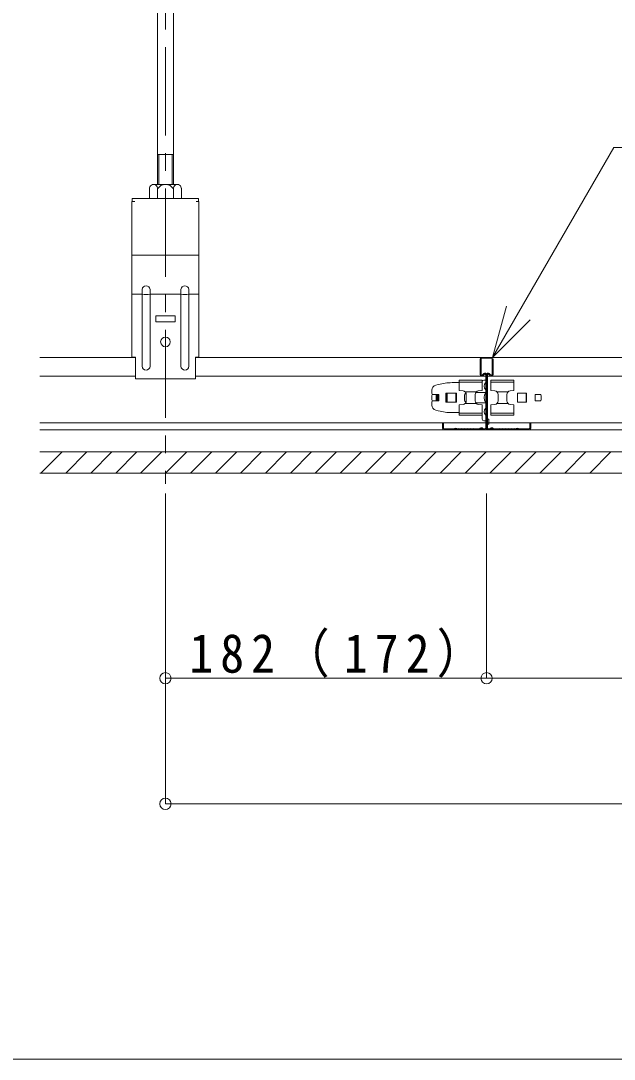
# Model space of a CAD drawing. Units: millimetres at full size, sheet at 1:10; details may follow other scales. Extents: x -2077 to 2023, y -1433 to 1417.
# Drawn here: x -265 to 72, y 57 to 645 of the extents above; entities that cross this region are included whole.
import ezdxf

# ---------------------------------------------------------------- set-up
doc = ezdxf.new("R2010")
doc.units = ezdxf.units.MM
doc.header["$LTSCALE"] = 10
doc.linetypes.add('CHAIN1', pattern=[8, 5, -1, 1, -1])
for name, color, linetype, lineweight in [('1-0_断面', 7, 'Continuous', 9), ('1-1_寸法', 7, 'Continuous', 9), ('1-2_文字', 7, 'Continuous', 9), ('1-3_ＤＨクロス', 7, 'Continuous', 9), ('F-1_レイアウト', 7, 'Continuous', 9)]:
    doc.layers.add(name, color=color, linetype=linetype, lineweight=lineweight)
doc.styles.add('ＭＳ ゴシック', font='')
doc.styles.get('ＭＳ ゴシック').set_extended_font_data('MS Gothic')

msp = doc.modelspace()

# ---------------------------------------------------------------- linework, layer by layer
at = {"layer": '1-0_断面', "color": 4, "linetype": 'CHAIN1'}
msp.add_line((-182.65, 1270.18), (-182.65, 382.88), dxfattribs=at)
at = {"layer": '1-0_断面'}
for p, q in [((-187.15, 569.46), (-187.15, 704.46)), ((-178.15, 569.46), (-178.15, 704.46)), ((-186.35, 569.46), (-186.35, 552.46)), ((-178.95, 569.46), (-178.15, 569.46)), ((-178.95, 569.46), (-178.95, 552.46)), ((-178.15, 569.46), (-178.15, 552.46)), ((-191.65, 550.44), (-191.65, 544.46)), ((-189.4, 552.46), (-175.9, 552.46)), ((-187.15, 549.96), (-187.15, 544.46)), ((-178.15, 549.96), (-178.15, 544.46)), ((-173.65, 550.44), (-173.65, 544.46)), ((-200.05, 542.86), (-201.65, 542.86)), ((-201.65, 542.86), (-201.65, 454.66)), ((-201.45, 542.86), (-201.45, 544.46)), ((-201.45, 544.46), (-163.85, 544.46)), ((-163.65, 542.86), (-165.25, 542.86)), ((-163.85, 542.86), (-163.85, 544.46)), ((-163.65, 542.86), (-163.65, 454.66)), ((-201.65, 512.46), (-163.65, 512.46)), ((-195.9, 490.23), (-201.65, 490.23)), ((-195.9, 493.01), (-195.9, 449.51)), ((-191.4, 493.01), (-191.4, 449.51)), ((-173.9, 490.23), (-191.4, 490.23)), ((-173.9, 493.01), (-173.9, 449.51)), ((-169.4, 493.01), (-169.4, 449.51)), ((-169.4, 490.23), (-163.65, 490.23)), ((-188.15, 478.06), (-188.15, 474.56)), ((-177.15, 478.06), (-188.15, 478.06)), ((-177.15, 474.56), (-177.15, 478.06)), ((-188.15, 474.56), (-177.15, 474.56)), ((-253.81, 454.46), (-199.65, 454.46)), ((-201.65, 454.66), (-199.65, 454.66)), ((-199.65, 454.66), (-199.65, 442.26)), ((-165.65, 454.66), (-163.65, 454.66)), ((-165.65, 454.66), (-165.65, 442.26)), ((-165.65, 454.46), (604.33, 454.46)), ((-253.81, 443.86), (-199.65, 443.86)), ((-199.65, 442.26), (-165.65, 442.26)), ((-165.65, 443.86), (604.33, 443.86)), ((-16.15, 435.66), (-16.15, 441.49)), ((-3.15, 441.49), (-16.15, 441.49)), ((-3.15, 435.66), (-3.15, 441.49)), ((-2.15, 441.66), (-1.15, 441.66)), ((1.85, 441.49), (1.85, 435.66)), ((1.85, 441.49), (14.85, 441.49)), ((-31.65, 435.86), (-31.65, 434.26)), ((-29.42, 438.76), (-28, 439.14)), ((-20.23, 440.16), (-16.15, 440.16)), ((-3.15, 440.46), (-16.15, 440.46)), ((-16.15, 435.66), (-13.97, 435.47)), ((-3.15, 435.66), (-5.32, 435.47)), ((1.85, 440.46), (14.85, 440.46)), ((1.85, 435.66), (4.03, 435.47)), ((-31.65, 432.91), (-31.65, 430.41)), ((-31.15, 433.41), (-28.15, 433.41)), ((-31.15, 429.91), (-28.15, 429.91)), ((-30.85, 433.46), (-27.65, 433.46)), ((-30.85, 429.86), (-27.65, 429.86)), ((-29.15, 433.41), (-29.15, 429.91)), ((-28.65, 433.41), (-28.65, 429.91)), ((-28.15, 433.41), (-28.15, 429.91)), ((-27.65, 433.46), (-27.65, 429.86)), ((-23.75, 434.21), (-23.25, 434.21)), ((-23.75, 429.11), (-23.75, 434.21)), ((-23.25, 434.21), (-23.25, 429.11)), ((-17.75, 434.21), (-23.25, 434.21)), ((-23.25, 434.16), (-23.25, 429.16)), ((-18.15, 434.16), (-23.25, 434.16)), ((-23.03, 434.16), (-23.03, 429.16)), ((-18.15, 429.16), (-18.15, 434.16)), ((-17.75, 429.11), (-17.75, 434.21)), ((-13.15, 432.66), (-13.15, 430.66)), ((-6.52, 434.94), (-12.78, 434.94)), ((-12.15, 433.48), (-12.15, 429.85)), ((-7.15, 433.48), (-7.15, 429.85)), ((-6.76, 434.66), (-1.15, 434.66)), ((5.22, 434.94), (11.48, 434.94)), ((5.85, 433.48), (5.85, 429.85)), ((10.85, 433.48), (10.85, 429.85)), ((16.85, 429.16), (16.85, 434.16)), ((16.85, 434.16), (21.96, 434.16)), ((21.74, 434.16), (21.74, 429.16)), ((21.85, 434.16), (21.85, 429.16)), ((21.96, 434.16), (21.96, 429.16)), ((29.85, 433.41), (26.85, 433.41)), ((26.85, 433.41), (26.85, 429.91)), ((29.85, 429.91), (26.85, 429.91)), ((30.35, 432.91), (30.35, 430.41)), ((-31.65, 427.46), (-31.65, 429.06)), ((-29.42, 424.57), (-28, 424.18)), ((-23.25, 429.11), (-23.75, 429.11)), ((-23.25, 429.16), (-18.15, 429.16)), ((-23.25, 429.11), (-17.75, 429.11)), ((-16.15, 427.66), (-13.97, 427.85)), ((-16.15, 427.66), (-16.15, 421.83)), ((-6.52, 428.39), (-12.78, 428.39)), ((-6.76, 428.66), (-1.15, 428.66)), ((-3.15, 427.66), (-5.32, 427.85)), ((-3.15, 427.66), (-3.15, 421.83)), ((1.85, 427.66), (4.03, 427.85)), ((1.85, 427.66), (1.85, 421.83)), ((5.22, 428.39), (11.48, 428.39)), ((21.96, 429.16), (16.85, 429.16)), ((-20.23, 423.16), (-16.15, 423.16)), ((-3.15, 422.86), (-16.15, 422.86)), ((-3.15, 421.83), (-16.15, 421.83)), ((-3.15, 423.16), (-3.15, 419.46)), ((-2.15, 418.46), (-1.15, 418.46)), ((-1.15, 419.56), (0.55, 419.56)), ((1.85, 422.86), (14.85, 422.86)), ((1.85, 421.83), (14.85, 421.83)), ((-253.81, 417.46), (726.85, 417.46)), ((-253.81, 413.46), (727.35, 413.46)), ((-253.81, 400.96), (1689.45, 400.96)), ((-253.29, 388.96), (-241.29, 400.96)), ((-239.14, 388.96), (-227.14, 400.96)), ((-225, 388.96), (-213, 400.96)), ((-210.86, 388.96), (-198.86, 400.96)), ((-196.72, 388.96), (-184.72, 400.96)), ((-182.58, 388.96), (-170.58, 400.96)), ((-168.43, 388.96), (-156.43, 400.96)), ((-154.29, 388.96), (-142.29, 400.96)), ((-140.15, 388.96), (-128.15, 400.96)), ((-126.01, 388.96), (-114.01, 400.96)), ((-111.87, 388.96), (-99.87, 400.96)), ((-97.72, 388.96), (-85.72, 400.96)), ((-83.58, 388.96), (-71.58, 400.96)), ((-69.44, 388.96), (-57.44, 400.96)), ((-55.3, 388.96), (-43.3, 400.96)), ((-41.15, 388.96), (-29.15, 400.96)), ((-27.01, 388.96), (-15.01, 400.96)), ((-12.87, 388.96), (-0.87, 400.96)), ((1.27, 388.96), (13.27, 400.96)), ((15.41, 388.96), (27.41, 400.96)), ((29.56, 388.96), (41.56, 400.96)), ((43.7, 388.96), (55.7, 400.96)), ((57.84, 388.96), (69.84, 400.96)), ((-253.81, 388.96), (1689.45, 388.96))]:
    msp.add_line(p, q, dxfattribs=at)
for points in [[(-178.95, 569.46), (-187.15, 569.46), (-187.15, 552.46)], [(14.85, 441.49), (14.85, 435.66), (12.68, 435.47)], [(14.85, 421.83), (14.85, 427.66), (12.68, 427.85)], [(-1.15, 416.56), (0.55, 416.56), (0.55, 419.56)]]:
    msp.add_lwpolyline(points, dxfattribs=at)
msp.add_circle((-182.65, 463.26), 2.75, dxfattribs=at)
for centre, radius, start, end in [((-189.4, 550.2), 2.26, 353.97442, 186.02558), ((-182.65, 547.16), 5.3, 31.89079, 148.10921), ((-175.9, 550.2), 2.26, 353.97442, 186.02558), ((-193.65, 492.75), 2.27, 6.73292, 173.26708), ((-171.65, 492.75), 2.27, 6.73292, 173.26708), ((-193.65, 507.09), 17, 262.39609, 277.60391), ((-171.65, 507.09), 17, 262.39609, 277.60391), ((-193.65, 449.51), 2.25, 180, 0), ((-171.65, 449.51), 2.25, 180, 0), ((-2.15, 440.66), 1, 90, 180), ((-28.65, 435.86), 3, 105, 180), ((-20.23, 410.16), 30, 90, 105), ((-14.15, 433.48), 2, 0, 85), ((-5.15, 433.48), 2, 95, 180), ((0.95, 438.16), 2.9, 136.39718, 223.60282), ((3.85, 433.48), 2, 0, 85), ((12.85, 433.48), 2, 95, 180), ((-30.85, 434.26), 0.8, 180, 270), ((-31.15, 432.91), 0.5, 90, 180), ((-31.15, 430.41), 0.5, 180, 270), ((-30.85, 429.06), 0.8, 90, 180), ((-14.15, 429.85), 2, 275, 0), ((-11.15, 432.66), 2, 125.77673, 180), ((-11.15, 430.66), 2, 180, 234.22327), ((-5.15, 429.85), 2, 180, 265), ((4.08, 431.66), 6.03, 150.13717, 209.86283), ((3.85, 429.85), 2, 275, 0), ((12.85, 429.85), 2, 180, 265), ((29.85, 432.91), 0.5, 0, 90), ((29.85, 430.41), 0.5, 270, 0), ((-28.65, 427.46), 3, 180, 255), ((-20.23, 453.16), 30, 255, 270), ((0.95, 423.66), 2.9, 136.39718, 223.60282), ((-2.15, 419.46), 1, 180, 270)]:
    msp.add_arc(centre, radius, start, end, dxfattribs=at)
at = {"layer": '1-1_寸法'}
for p, q in [((-182.65, 272.68), (-182.65, 377.32)), ((-0.65, 272.68), (-0.65, 377.32)), ((-182.65, 201.51), (-182.65, 272.68)), ((-182.65, 272.68), (-0.65, 272.68)), ((-0.65, 272.68), (363.35, 272.68)), ((-182.65, 201.51), (727.35, 201.51))]:
    msp.add_line(p, q, dxfattribs=at)
for centre in [(-182.65, 272.68), (-0.65, 272.68), (-182.65, 201.51)]:
    msp.add_circle(centre, 3.19, dxfattribs=at)
at = {"layer": '1-2_文字'}
for p, q in [((71.46, 573.4), (2.8, 454.46)), ((71.46, 573.4), (195.8, 573.4)), ((2.8, 454.46), (10.56, 483.44)), ((2.8, 454.46), (24.01, 475.68))]:
    msp.add_line(p, q, dxfattribs=at)
at = {"layer": '1-3_ＤＨクロス'}
for p, q in [((-4.3, 453.46), (-4.3, 444.86)), ((-3.8, 444.86), (-3.8, 453.46)), ((-3.3, 454.46), (2, 454.46)), ((-3.3, 453.96), (2, 453.96)), ((2.5, 444.86), (2.5, 453.46)), ((3, 453.46), (3, 444.86)), ((-2.92, 444.53), (-2.18, 445.27)), ((-2.59, 444.16), (-1.83, 444.92)), ((-1.15, 444.63), (-1.15, 414.46)), ((-0.65, 444.63), (-0.65, 414.46)), ((-0.65, 443.6), (-0.65, 414.46)), ((-0.15, 444.63), (-0.15, 414.46)), ((1.3, 444.16), (0.54, 444.92)), ((1.63, 444.53), (0.89, 445.27)), ((-25.65, 417.46), (-25.15, 417.46)), ((-25.65, 414.46), (-25.65, 417.46)), ((-25.15, 417.46), (-25.15, 414.46)), ((-24.65, 413.96), (-18.92, 413.96)), ((-24.65, 413.46), (-18.92, 413.46)), ((-18.64, 414.16), (-18.78, 414.02)), ((-18.29, 413.8), (-18.42, 413.67)), ((-18, 413.8), (-17.87, 413.67)), ((-17.51, 414.02), (-17.65, 414.16)), ((-17.21, 413.96), (-17.37, 413.96)), ((-17.21, 413.46), (-17.37, 413.46)), ((-16.08, 413.96), (-15.51, 413.96)), ((-16.08, 413.46), (-15.51, 413.46)), ((-14.38, 413.96), (-13.81, 413.96)), ((-13.81, 413.46), (-14.38, 413.46)), ((-12.68, 413.96), (-12.11, 413.96)), ((-12.11, 413.46), (-12.68, 413.46)), ((-10.98, 413.96), (-10.41, 413.96)), ((-10.98, 413.46), (-10.41, 413.46)), ((-9.28, 413.96), (-8.71, 413.96)), ((-8.71, 413.46), (-9.28, 413.46)), ((-4.7, 413.96), (-7.58, 413.96)), ((-7.58, 413.46), (-4.71, 413.46)), ((-4.39, 414.11), (-4.23, 414.29)), ((-3.85, 413.97), (-4.01, 413.78)), ((-3.24, 413.97), (-3.08, 413.78)), ((-2.7, 414.11), (-2.86, 414.29)), ((-1.65, 413.96), (-2.39, 413.96)), ((-2.39, 413.46), (-1.65, 413.46)), ((0.35, 413.96), (1.1, 413.96)), ((1.1, 413.46), (0.35, 413.46)), ((1.41, 414.11), (1.57, 414.29)), ((1.95, 413.97), (1.79, 413.78)), ((2.56, 413.97), (2.72, 413.78)), ((3.1, 414.11), (2.94, 414.29)), ((3.41, 413.96), (6.29, 413.96)), ((6.29, 413.46), (3.42, 413.46)), ((7.99, 413.96), (7.42, 413.96)), ((7.42, 413.46), (7.99, 413.46)), ((9.69, 413.96), (9.12, 413.96)), ((9.12, 413.46), (9.69, 413.46)), ((11.39, 413.96), (10.82, 413.96)), ((10.82, 413.46), (11.39, 413.46)), ((13.09, 413.96), (12.52, 413.96)), ((12.52, 413.46), (13.09, 413.46)), ((14.79, 413.96), (14.22, 413.96)), ((14.22, 413.46), (14.79, 413.46)), ((15.92, 413.96), (16.08, 413.96)), ((15.92, 413.46), (16.08, 413.46)), ((16.22, 414.02), (16.36, 414.16)), ((16.71, 413.8), (16.58, 413.67)), ((17, 413.8), (17.13, 413.67)), ((17.35, 414.16), (17.49, 414.02)), ((23.35, 413.96), (17.63, 413.96)), ((23.35, 413.46), (17.63, 413.46)), ((24.35, 417.46), (23.85, 417.46)), ((23.85, 417.46), (23.85, 414.46)), ((24.35, 414.46), (24.35, 417.46))]:
    msp.add_line(p, q, dxfattribs=at)
for centre, radius, start, end in [((-3.3, 453.46), 1, 90, 180), ((-3.3, 453.46), 0.5, 90, 180), ((2, 453.46), 1, 0, 90), ((2, 453.46), 0.5, 0, 90), ((-3.3, 444.86), 1, 180, 315), ((-3.3, 444.86), 0.5, 180, 317.84797), ((-1.55, 444.63), 0.9, 0, 135), ((-1.55, 444.63), 0.4, 0, 135), ((0.25, 444.63), 0.9, 45, 180), ((0.25, 444.63), 0.4, 45, 180), ((2, 444.86), 1, 225, 0), ((2, 444.86), 0.5, 222.15203, 0), ((-24.65, 414.46), 1, 180, 270), ((-24.65, 414.46), 0.5, 180, 270), ((-18.92, 414.16), 0.2, 270, 315), ((-18.92, 414.16), 0.7, 270, 315), ((-18.15, 413.66), 0.7, 45, 135), ((-18.15, 413.66), 0.2, 45, 135), ((-17.37, 414.16), 0.7, 225, 270), ((-17.37, 414.16), 0.2, 225, 270), ((-17.21, 414.16), 0.2, 270, 308.94244), ((-17.21, 414.16), 0.7, 270, 308.94244), ((-16.65, 413.46), 0.7, 51.05756, 128.94244), ((-16.65, 413.46), 0.2, 53.1301, 128.94244), ((-16.08, 414.16), 0.7, 231.05756, 270), ((-16.08, 414.16), 0.2, 231.05756, 270), ((-15.51, 414.16), 0.2, 270, 308.94244), ((-15.51, 414.16), 0.7, 270, 308.94244), ((-14.95, 413.46), 0.7, 51.05756, 128.94244), ((-14.95, 413.46), 0.2, 51.05756, 126.8699), ((-14.38, 414.16), 0.7, 231.05756, 270), ((-14.38, 414.16), 0.2, 231.05756, 270), ((-13.81, 414.16), 0.2, 270, 308.94244), ((-13.81, 414.16), 0.7, 270, 308.94244), ((-13.25, 413.46), 0.7, 51.05756, 128.94244), ((-13.25, 413.46), 0.2, 51.05756, 126.8699), ((-12.68, 414.16), 0.7, 231.05756, 270), ((-12.68, 414.16), 0.2, 231.05756, 270), ((-12.11, 414.16), 0.2, 270, 308.94244), ((-12.11, 414.16), 0.7, 270, 308.94244), ((-11.55, 413.46), 0.7, 51.05756, 128.94244), ((-11.55, 413.46), 0.2, 51.05756, 126.8699), ((-10.98, 414.16), 0.7, 231.05756, 270), ((-10.98, 414.16), 0.2, 231.05756, 270), ((-10.41, 414.16), 0.2, 270, 308.94244), ((-10.41, 414.16), 0.7, 270, 308.94244), ((-9.85, 413.46), 0.7, 51.05756, 128.94244), ((-9.85, 413.46), 0.2, 51.05756, 126.8699), ((-9.28, 414.16), 0.7, 231.05756, 270), ((-9.28, 414.16), 0.2, 231.05756, 270), ((-8.71, 414.16), 0.2, 270, 308.94244), ((-8.71, 414.16), 0.7, 270, 308.94244), ((-8.15, 413.46), 0.7, 51.05756, 128.94244), ((-8.15, 413.46), 0.2, 51.05756, 126.8699), ((-7.58, 414.16), 0.7, 231.05756, 270), ((-7.58, 414.16), 0.2, 231.05756, 270), ((-4.7, 414.36), 0.4, 270, 320), ((-4.7, 414.36), 0.9, 270, 320), ((-3.55, 413.71), 0.9, 40, 140), ((-3.55, 413.71), 0.4, 40, 140), ((-2.39, 414.36), 0.9, 220, 270), ((-2.39, 414.36), 0.4, 220, 270), ((-1.65, 414.46), 1, 270, 0), ((-1.65, 414.46), 0.5, 270, 0), ((0.35, 414.46), 1, 180, 270), ((0.35, 414.46), 0.5, 180, 270), ((1.1, 414.36), 0.4, 270, 320), ((1.1, 414.36), 0.9, 270, 320), ((2.25, 413.71), 0.9, 40, 140), ((2.25, 413.71), 0.4, 40, 140), ((3.41, 414.36), 0.9, 220, 270), ((3.41, 414.36), 0.4, 220, 270), ((6.29, 414.16), 0.2, 270, 308.94244), ((6.29, 414.16), 0.7, 270, 308.94244), ((6.85, 413.46), 0.7, 51.05756, 128.94244), ((6.85, 413.46), 0.2, 53.1301, 128.94244), ((7.42, 414.16), 0.7, 231.05756, 270), ((7.42, 414.16), 0.2, 231.05756, 270), ((7.99, 414.16), 0.2, 270, 308.94244), ((7.99, 414.16), 0.7, 270, 308.94244), ((8.55, 413.46), 0.7, 51.05756, 128.94244), ((8.55, 413.46), 0.2, 53.1301, 128.94244), ((9.12, 414.16), 0.7, 231.05756, 270), ((9.12, 414.16), 0.2, 231.05756, 270), ((9.69, 414.16), 0.2, 270, 308.94244), ((9.69, 414.16), 0.7, 270, 308.94244), ((10.25, 413.46), 0.7, 51.05756, 128.94244), ((10.25, 413.46), 0.2, 53.1301, 128.94244), ((10.82, 414.16), 0.7, 231.05756, 270), ((10.82, 414.16), 0.2, 231.05756, 270), ((11.39, 414.16), 0.2, 270, 308.94244), ((11.39, 414.16), 0.7, 270, 308.94244), ((11.95, 413.46), 0.7, 51.05756, 128.94244), ((11.95, 413.46), 0.2, 53.1301, 128.94244), ((12.52, 414.16), 0.7, 231.05756, 270), ((12.52, 414.16), 0.2, 231.05756, 270), ((13.09, 414.16), 0.2, 270, 308.94244), ((13.09, 414.16), 0.7, 270, 308.94244), ((13.65, 413.46), 0.7, 51.05756, 128.94244), ((13.65, 413.46), 0.2, 53.1301, 128.94244), ((14.22, 414.16), 0.7, 231.05756, 270), ((14.22, 414.16), 0.2, 231.05756, 270), ((14.79, 414.16), 0.2, 270, 308.94244), ((14.79, 414.16), 0.7, 270, 308.94244), ((15.35, 413.46), 0.7, 51.05756, 128.94244), ((15.35, 413.46), 0.2, 51.05756, 126.8699), ((15.92, 414.16), 0.7, 231.05756, 270), ((15.92, 414.16), 0.2, 231.05756, 270), ((16.08, 414.16), 0.2, 270, 315), ((16.08, 414.16), 0.7, 270, 315), ((16.85, 413.66), 0.7, 45, 135), ((16.85, 413.66), 0.2, 45, 135), ((17.63, 414.16), 0.7, 225, 270), ((17.63, 414.16), 0.2, 225, 270), ((23.35, 414.46), 1, 270, 0), ((23.35, 414.46), 0.5, 270, 0)]:
    msp.add_arc(centre, radius, start, end, dxfattribs=at)
at = {"layer": 'F-1_レイアウト'}
msp.add_line((-677.43, 56.81), (2022.57, 56.81), dxfattribs=at)

# ---------------------------------------------------------------- texts
at = {"layer": '1-1_寸法', "insert": (-169.09, 272.97), "char_height": 21.99, "attachment_point": 7, "style": 'ＭＳ ゴシック'}
msp.add_mtext('\\T1.3;\\W0.9;182（172）', dxfattribs=at)

doc.saveas('drawing.dxf')
